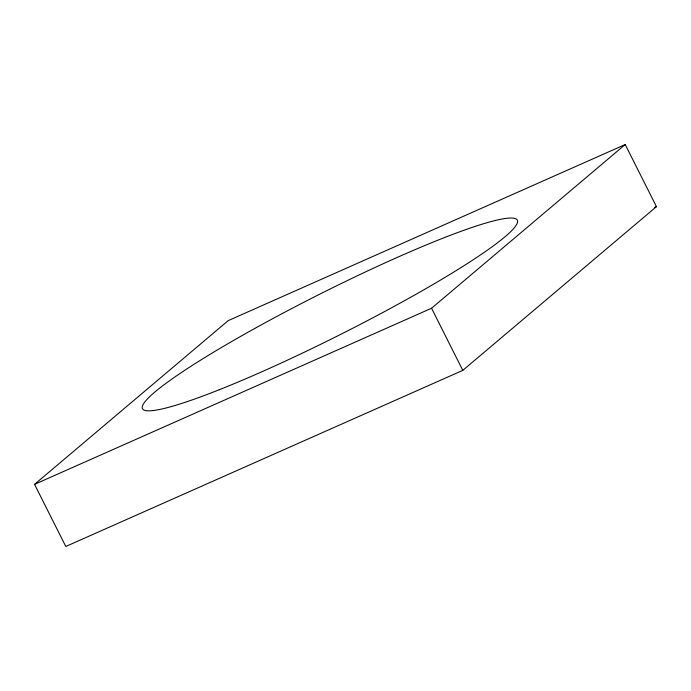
<?xml version="1.0" encoding="UTF-8"?>
<svg xmlns="http://www.w3.org/2000/svg" width="691" height="691" viewBox="0 0 691 691"><rect width="100%" height="100%" fill="white"/><g stroke="black" fill="none" stroke-linecap="round" stroke-linejoin="round"><path stroke-width="1.04" d="M34.55 484.356L228.203 320.633L625.208 144.531L656.45 206.644L462.797 370.367L65.792 546.469L34.55 484.356L431.555 308.246L625.208 144.531M654.481 207.516L656.45 206.644M431.555 308.246L462.797 370.367M219.297 389.715A209.822 22.665 -26.7 0 0 516.548 224.61A209.822 22.665 -26.7 0 0 253.796 328.994A209.822 22.665 -26.7 0 0 219.297 389.715"/></g></svg>
